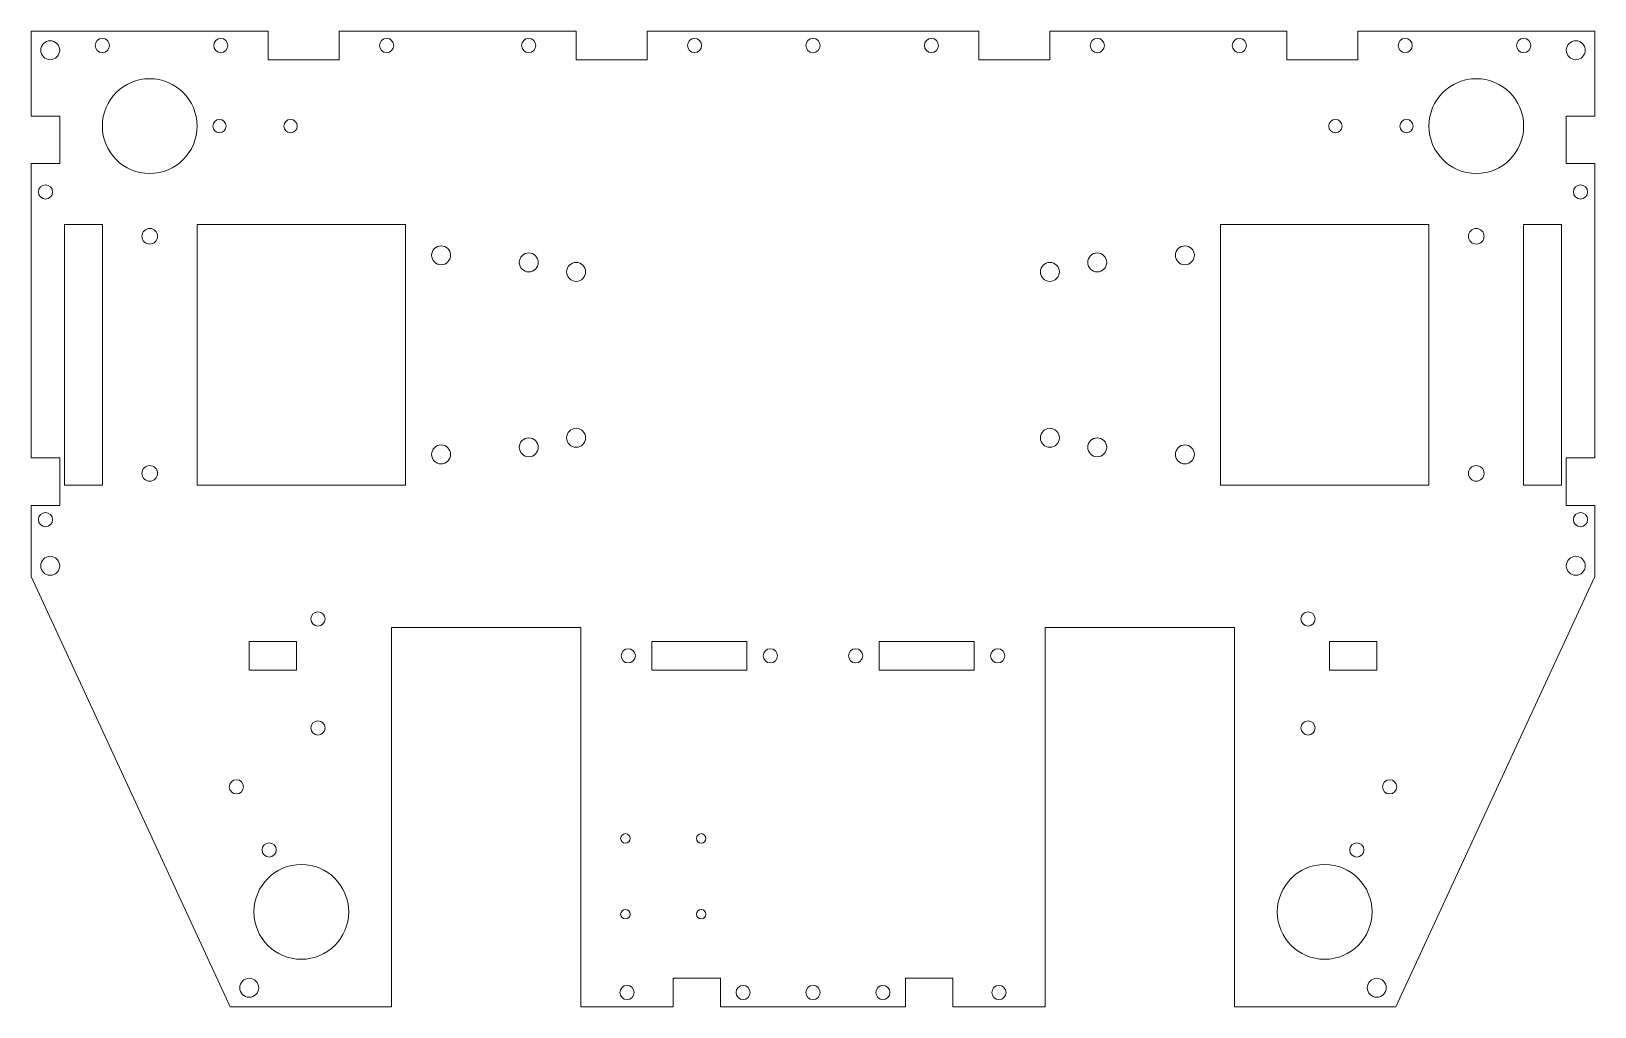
# Model space of a CAD drawing. Header units: millimetres. Extents: x -165 to 165, y -109 to 97.
import ezdxf

# ---------------------------------------------------------------- set-up
doc = ezdxf.new("R2010")
doc.units = ezdxf.units.MM

msp = doc.modelspace()

# ---------------------------------------------------------------- linework, layer by layer
at = {"color": 7, "linetype": 'Continuous', "lineweight": 15}
for p, q in [((-165, 96.73), (-165, 78.85)), ((-115, 96.73), (-165, 96.73)), ((-115, 90.73), (-115, 96.73)), ((-100, 96.73), (-100, 90.73)), ((-50, 96.73), (-100, 96.73)), ((-50, 90.73), (-50, 96.73)), ((-35, 96.73), (-35, 90.73)), ((35, 96.73), (-35, 96.73)), ((35, 90.73), (35, 96.73)), ((50, 96.73), (50, 90.73)), ((100, 96.73), (50, 96.73)), ((100, 90.73), (100, 96.73)), ((115, 96.73), (115, 90.73)), ((165, 96.73), (115, 96.73)), ((165, 78.85), (165, 96.73)), ((-100, 90.73), (-115, 90.73)), ((-35, 90.73), (-50, 90.73)), ((50, 90.73), (35, 90.73)), ((115, 90.73), (100, 90.73)), ((-165, 78.85), (-159, 78.85)), ((-159, 78.85), (-159, 68.85)), ((159, 78.85), (165, 78.85)), ((159, 68.85), (159, 78.85)), ((-159, 68.85), (-165, 68.85)), ((-165, 68.85), (-165, 6.73)), ((165, 68.85), (159, 68.85)), ((165, 6.73), (165, 68.85)), ((-150, 55.98), (-158, 55.98)), ((-158, 55.98), (-158, 0.98)), ((-150, 0.98), (-150, 55.98)), ((-86, 55.98), (-130, 55.98)), ((-130, 55.98), (-130, 0.98)), ((-86, 0.98), (-86, 55.98)), ((130, 55.98), (86, 55.98)), ((86, 55.98), (86, 0.98)), ((130, 0.98), (130, 55.98)), ((158, 55.98), (150, 55.98)), ((150, 55.98), (150, 0.98)), ((158, 0.98), (158, 55.98)), ((-165, 6.73), (-159, 6.73)), ((-159, 6.73), (-159, -3.27)), ((159, 6.73), (165, 6.73)), ((159, -3.27), (159, 6.73)), ((-158, 0.98), (-150, 0.98)), ((-130, 0.98), (-86, 0.98)), ((86, 0.98), (130, 0.98)), ((150, 0.98), (158, 0.98)), ((-159, -3.27), (-165, -3.27)), ((-165, -3.27), (-165, -18.27)), ((165, -3.27), (159, -3.27)), ((165, -18.27), (165, -3.27)), ((-165, -18.27), (-123, -109.02)), ((123, -109.02), (165, -18.27)), ((-49, -29.02), (-89, -29.02)), ((-89, -29.02), (-89, -109.02)), ((-49, -109.02), (-49, -29.02)), ((89, -29.02), (49, -29.02)), ((49, -29.02), (49, -109.02)), ((89, -109.02), (89, -29.02)), ((-119, -38.02), (-119, -32.02)), ((-119, -32.02), (-109, -32.02)), ((-109, -32.02), (-109, -38.02)), ((-34, -32.02), (-14, -32.02)), ((-34, -38.02), (-34, -32.02)), ((-14, -32.02), (-14, -38.02)), ((14, -32.02), (34, -32.02)), ((14, -38.02), (14, -32.02)), ((34, -32.02), (34, -38.02)), ((109, -32.02), (119, -32.02)), ((109, -38.02), (109, -32.02)), ((119, -32.02), (119, -38.02)), ((-109, -38.02), (-119, -38.02)), ((-14, -38.02), (-34, -38.02)), ((34, -38.02), (14, -38.02)), ((119, -38.02), (109, -38.02)), ((-29.5, -103.02), (-19.5, -103.02)), ((-29.5, -109.02), (-29.5, -103.02)), ((-19.5, -103.02), (-19.5, -109.02)), ((19.5, -103.02), (29.5, -103.02)), ((19.5, -109.02), (19.5, -103.02)), ((29.5, -103.02), (29.5, -109.02)), ((-123, -109.02), (-89, -109.02)), ((-49, -109.02), (-29.5, -109.02)), ((-19.5, -109.02), (19.5, -109.02)), ((29.5, -109.02), (49, -109.02)), ((89, -109.02), (123, -109.02))]:
    msp.add_line(p, q, dxfattribs=at)
for centre, radius in [((-161, 92.73), 2), ((-150, 93.73), 1.5), ((-125, 93.73), 1.5), ((-90, 93.73), 1.5), ((-60, 93.73), 1.5), ((-25, 93.73), 1.5), ((0, 93.73), 1.5), ((25, 93.73), 1.5), ((60, 93.73), 1.5), ((90, 93.73), 1.5), ((125, 93.73), 1.5), ((150, 93.73), 1.5), ((161, 92.73), 2), ((-140, 76.73), 10), ((140, 76.73), 10), ((-125.27, 76.73), 1.4), ((-110.27, 76.73), 1.4), ((110.27, 76.73), 1.4), ((125.27, 76.73), 1.4), ((-162, 62.85), 1.5), ((162, 62.85), 1.5), ((-140, 53.48), 1.65), ((140, 53.48), 1.65), ((-78.5, 49.48), 2), ((-60, 47.98), 2), ((60, 47.98), 2), ((78.5, 49.48), 2), ((-50, 45.98), 2), ((50, 45.98), 2), ((-60, 8.98), 2), ((-50, 10.98), 2), ((50, 10.98), 2), ((60, 8.98), 2), ((-78.5, 7.48), 2), ((78.5, 7.48), 2), ((-140, 3.48), 1.65), ((140, 3.48), 1.65), ((-162, -6.27), 1.5), ((162, -6.27), 1.5), ((-161, -16.02), 2), ((161, -16.02), 2), ((-104.5, -27.22), 1.5), ((104.5, -27.22), 1.5), ((-39, -35.02), 1.5), ((-9, -35.02), 1.5), ((9, -35.02), 1.5), ((39, -35.02), 1.5), ((-104.5, -50.22), 1.5), ((104.5, -50.22), 1.5), ((-121.7, -62.64), 1.5), ((121.7, -62.64), 1.5), ((-39.6, -73.52), 1), ((-23.6, -73.52), 1), ((-114.79, -75.95), 1.5), ((114.79, -75.95), 1.5), ((-108, -89.02), 10), ((108, -89.02), 10), ((-39.6, -89.52), 1), ((-23.6, -89.52), 1), ((-119, -105.02), 2), ((-39.25, -106.02), 1.5), ((-14.75, -106.02), 1.5), ((0, -106.02), 1.5), ((14.75, -106.02), 1.5), ((39.25, -106.02), 1.5), ((119, -105.02), 2)]:
    msp.add_circle(centre, radius, dxfattribs=at)

doc.saveas('drawing.dxf')
